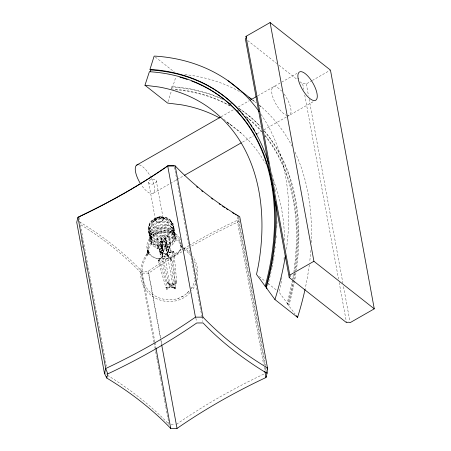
<?xml version="1.0" encoding="UTF-8"?>
<svg xmlns="http://www.w3.org/2000/svg" width="451" height="451" viewBox="0 0 451 451"><rect width="100%" height="100%" fill="white"/><g stroke="black" fill="none" stroke-linecap="round" stroke-linejoin="round"><path stroke-width="0.34" stroke-dasharray="2.25 1.69" d="M162.242 248.484L161.982 252.521L163.014 256.01L162.275 257.25L158.47 260.554L158.295 260.317L162.326 256.675L162.755 255.525L161.717 253.034L161.915 248.478L160.618 243.653L160.81 241.043L160.939 243.608L162.242 248.512M150.882 238.314C151.547 240.496 151.017 246.607 150.882 238.314C152.387 233.748 157.252 231.498 161.65 230.619C166.03 229.971 171.363 230.438 174.21 234.272C176.003 239.058 174.937 238.494 174.21 234.272M175.129 239.831L174.932 236.177M196.174 274.338C196.878 268.965 195.142 263.717 192.842 258.93M161.108 239.301L161.435 238.494L162.664 245.068L162.811 249.223L163.662 252.019L163.285 253.067L160.252 251.743L163.352 252.588L162.473 249.29L162.326 245.124L161.114 239.267M161.199 238.596L161.526 238.647M157.968 244.746C157.247 247.61 159.615 250.384 162.428 250.717A5.203 3.287 -10.4 0 0 169.666 246.573A5.203 3.287 -10.4 0 0 161.537 245.096A5.203 3.287 -10.4 0 0 162.428 250.717M197.064 279.93C198.93 271.835 197.296 263.198 192.712 256.292M152.821 222.788C154.405 218.053 163.786 216.356 166.825 220.364M169.627 247.447L169.548 247.887L169.587 247.041L169.909 247.926L169.255 247.216L169.57 247.464M166.876 289.249L166.256 287.518L166.943 287.473C167.304 291.921 166.847 287.231 169.79 287.259C168.984 286.368 166.955 288.274 166.515 289.097M166.943 287.473L166.256 287.518M174.436 287.366L175.163 287.349L175.304 289.08L174.887 289.345L174.436 287.366L175.163 287.349M159.491 250.085L159.395 252.34L160.24 254.432M171.014 252.566L171.109 250.311L170.264 248.219M175.394 288.956C171.645 284.761 172.66 288.116 175.388 288.967M160.421 252.289L161.159 252.227L160.37 252.301L160.19 251.021L160.624 250.745L161.097 252.194M238.038 216.773L237.158 220.342L263.587 364.357M239.131 219.248L238.517 221.734L264.872 365.344M167.112 254.189L167.191 253.885L165.376 254.753L164.333 254.381L164.514 254.64M175.614 281.914L176.318 281.976L176.392 284.023L176.003 284.209L175.614 281.914L176.318 281.976M149.591 233.579C148.768 236.358 150.409 239.069 152.585 240.699M167.411 282.134L168.122 282.027L168.668 284.074L168.234 284.344L167.411 282.134L168.122 282.027M171.109 88.943L171.837 86.631L172.203 86.643A262.273 177.593 -51.8 0 1 221.3 98.532M167.998 101.779L171.459 90.826M222.687 99.412A262.273 177.593 -51.8 0 0 172.958 87.235L172.592 87.229L175.941 76.608M174.075 235.106C174.419 233.421 173.939 231.667 172.085 230.145L172.739 230.72M151.17 239.926C151.237 237.649 154.8 236.73 153.464 234.34M148.903 230.754C146.874 232.513 153.098 240.924 151.795 236.256M148.328 227.625C147.483 230.461 149.196 233.28 151.508 234.83M173.55 232.254C173.928 230.5 173.359 228.663 171.538 227.186L172.186 227.699M166.836 250.948L164.564 241.043L164.874 240.93L165.089 241.471M164.869 240.958L164.576 241.082M172.998 229.238C173.37 227.479 172.801 225.647 170.985 224.164L171.808 224.795M195.508 279.755L192.103 287.462L191.292 288.398M150.781 240.366C154.806 249.871 171.419 247.086 174.836 238.229M195.717 283.369L193.378 288.623L191.72 290.529M166.831 250.931L167.93 256.331L171.634 260.379L167.879 255.362L167.738 252.848L166.148 247.548L165.083 241.454M173.173 237.13C174.638 234.853 175.416 231.78 173.736 229.396M151.091 234.475L151.497 233.708C150.222 235.755 150.268 237.587 151.108 239.086M172.096 231.262C173.708 229.007 174.526 225.816 172.806 223.38M172.648 234.278C174.238 232.056 175.067 228.922 173.381 226.509M150.538 231.448L150.95 230.749C149.704 232.739 149.687 234.672 150.589 236.234M159.913 249.138L160.122 248.794L159.722 249.691L159.66 248.76L159.958 249.544L159.727 249.161M161.075 241.167L160.753 241.105M149.862 228.595L150.397 227.732C149.151 229.722 149.14 231.656 150.031 233.218M153.374 221.554C155.172 216.198 162.405 215.031 165.923 219.383M171.718 260.306L171.262 258.851L170.805 259.088L170.98 260.396L171.769 260.328L170.98 260.396M149.287 225.466C150.944 222.963 147.905 228.375 148.971 228.183C148.216 225.517 149.456 222.721 151.502 220.979C157.049 215.899 170.743 214.924 172.316 224.254M156.852 248.563L170.439 231.549M157.326 248.98L170.23 232.817M148.717 251.196L148.729 253.146L148.864 250.373L147.584 255.813L148.993 252.645C141.146 262.685 139.167 277.359 146.767 288.2C155.973 302.007 178.173 304.115 188.946 291.092M186.973 293.37L189.217 290.788M191.201 288.499L192.103 287.462M190.057 292.44C178.686 305.958 155.381 303.968 145.667 289.435C137.685 278.109 139.771 262.713 148.058 252.256L146.569 255.593L147.928 249.922L147.787 252.848L147.776 250.812M173.5 284.976L176.566 283.228L174.762 283.516L173.229 284.728L173.505 284.998L173.235 284.744M166.735 253.383L164.903 254.854M152.821 232.49C144.495 240.462 154.468 251.246 164.435 247.994C174.836 247.7 181.02 234.323 170.495 229.424M168.527 249.132C170.489 247.695 171.138 244.763 169.796 242.694M181.285 246.579L180.428 244.904L181.403 247.486C180.4 243.563 180.124 238.962 176.544 236.217C172.665 232.699 167.056 231.408 161.943 232.231C152.263 233.381 144.185 244.651 149.676 253.727M79.511 221.847L81.625 223.138A494.031 312.239 -10.4 0 1 139.162 268.469L141.902 271.276L148.182 271.26L152.308 268.424A494.031 312.239 -10.4 0 1 183.134 248.884M153.746 219.406A11.422 7.216 -10.4 0 1 171.6 222.653A11.422 7.216 -10.4 0 1 155.696 231.752A11.422 7.216 -10.4 0 1 153.746 219.406C156.982 217.19 161.204 216.469 164.998 217.455M170.027 285.083L164.412 254.319M158.515 260.481L159.271 260.543L158.515 260.481L158.335 259.207L158.651 258.998L159.214 260.509M172.863 252.081L173.624 252.143L172.863 252.081L172.682 250.801L173.004 250.593L173.562 252.109M221.046 116.832L233.889 109.486M238.167 107.039L249.172 100.736M257.73 95.843L296.859 73.451M299.954 81.744L302.711 83.914A2.937 1.855 -10.4 0 1 306.319 83.903L311.748 80.797M312.351 80.453L330.453 70.097M153.227 193.214L169.739 183.766M170.348 183.416L183.799 175.721M242.491 142.133L253.496 135.836M257.166 133.738L261.445 131.286M263.886 129.888L286.509 116.944M287.118 116.595L313.422 101.554M168.753 255.159L166.053 256.134L163.177 256.129A5.66 3.58 -10.4 0 1 162.213 250.006A5.66 3.58 -10.4 0 1 171.059 251.619A5.66 3.58 -10.4 0 1 163.177 256.129M167.986 283.668C167.158 282.777 170.326 283.938 170.19 284.852M155.584 234.678C159.592 232.513 164.26 231.69 168.759 232.395M181.33 296.893L183.247 296.031M177.779 298.506L178.737 298.083M169.644 286.977L169.7 287.355M166.791 289.271L166.532 289.119M162.856 252.605L162.693 252.893L162.912 252.645M167.958 283.679L169.897 285.111M181.905 251.759A492.723 311.415 -10.4 0 0 148.762 273.097L141.264 273.12A492.723 311.415 -10.4 0 0 80.836 224.79M171.059 424.318L175.151 424.301M172.925 287.225L173.105 286.881M165.06 238.613L165.28 238.382L165.021 238.556L165.945 240.417L166.301 245.006L168.167 249.149L168.189 252.34L169.503 252.915L173.669 251.697L173.573 251.387L169.424 252.594L168.477 252.188L168.494 249.104L166.622 244.944L166.272 240.366L165.303 238.41M174.503 235.867C173.742 233.787 170.14 234.035 170.54 231.38M171.233 221.666L170.326 221.091L171.656 222.512M183.36 247.543L186.556 249.685L190.333 253.535M183.94 249.132L187.035 251.596L190.029 254.86M247.588 40.489L276.801 63.506M279.011 65.243L297.203 79.573M252.323 99.885L256.185 102.929M259.5 105.54L262.256 107.71M249.51 116.302L250.266 116.899M247.712 117.976L248.467 118.574M155.251 56.989L174.571 72.211M223.662 119.278L230.839 124.933M227.298 122.204L241.099 133.079M171.837 86.631L172.592 87.229M259.269 276.564L265.34 281.351M268.103 283.527L278.036 291.352M292.423 279.693A260.188 176.178 -51.8 0 1 287.067 303.472L287.817 304.07A260.188 176.178 -51.8 0 0 294.334 273.362M287.067 303.472L295.084 313.986M183.653 248.146L184.465 249.031L183.162 247.543M287.817 304.07L279.141 292.22L280.939 283.696A247.796 167.789 -51.8 0 0 281.937 277.613M179.712 238.297C170.128 221.982 138.818 234.903 148.791 253.473M180.005 238.788L180.417 239.864M171.617 222.411L172.361 224.361M173.004 234.221L172.71 232.631M174.216 241.888L173.917 240.287M172.547 243.805L172.248 242.204M168.138 232.186L167.851 230.596M170.236 245.44L169.942 243.856M165.105 231.927L164.818 230.337M162.67 235.354L164.288 242.418M167.439 246.708L167.152 245.124M161.937 232.203L161.65 230.619M306.319 83.903L308.478 95.668M309.115 99.13L342.901 283.2M343.532 286.661L349.886 321.259M302.711 83.914L303.732 89.45M304.746 94.986L338.532 279.062M339.163 282.523L346.531 322.657M238.314 216.869L265.633 365.733M265.757 366.426L266.648 371.274M265.38 368.101L266.265 372.938M264.1 367.125L264.861 371.28M174.464 167.163L178.658 190.012M178.782 190.705L183.737 217.703M183.867 218.397L188.822 245.4M188.946 246.094L195.046 279.327M195.176 280.02L201.783 316.027M201.913 316.715L202.798 321.563M195.886 318.124L196.518 321.586M170.162 243.664A6.213 3.929 -10.4 0 0 160.449 241.894A6.213 3.929 -10.4 0 0 161.509 248.614A6.213 3.929 -10.4 0 0 170.162 243.664C170.591 238.912 167.744 234.013 162.416 235.377C156.987 235.89 155.702 241.426 157.918 245.784M156.322 180.998A3.918 2.475 -10.4 0 1 150.848 184.098A3.918 2.475 -10.4 0 1 150.217 179.859A3.918 2.475 -10.4 0 1 156.322 180.998L163.268 218.859A3.918 2.475 -10.4 0 1 157.794 221.96A3.918 2.475 -10.4 0 1 157.162 217.72A3.918 2.475 -10.4 0 1 163.268 218.859M167.107 253.851A1.37 0.863 -10.4 0 1 165.201 254.939A1.37 0.863 -10.4 0 1 164.97 253.462A1.37 0.863 -10.4 0 1 167.107 253.851L172.761 284.671A1.37 0.863 -10.4 0 1 170.861 285.765A1.37 0.863 -10.4 0 1 170.625 284.282A1.37 0.863 -10.4 0 1 172.761 284.671M164.068 245.925L164.361 247.526M158.566 231.419L158.859 233.02M160.9 246.207L161.193 247.808M148.599 182.305L155.55 220.167M155.775 232.693L156.063 234.289M157.867 245.947L158.16 247.548M155.172 245.164L155.465 246.765M153.002 243.912L153.295 245.513M151.508 242.272L151.795 243.878M148.762 273.097L160.674 337.996M161.182 340.759L161.819 344.209M148.182 271.26L160.505 338.419M160.635 339.113L161.526 343.961M154.862 341.903L141.902 271.276L141.264 273.12L153.938 342.162M154.986 342.597L156.007 348.133M154.062 342.856L155.584 351.137M155.708 351.831L156.722 357.35M156.847 358.043L157.23 360.112M157.354 360.806L158.369 366.33M158.498 367.018L159.513 372.543M159.637 373.231L160.652 378.755M160.776 379.443L162.298 387.73M162.422 388.424L163.437 393.943M163.566 394.636L164.581 400.161M164.705 400.849L165.72 406.374M165.844 407.061L168.505 421.561M168.635 422.254L169.012 424.323A492.723 311.415 -10.4 0 0 106.25 374.555M79.077 217.41L106.397 366.274M81.355 239.571L81.738 241.651M82.499 245.806L82.877 247.881M85.295 261.039L85.673 263.113M86.44 267.268L86.817 269.343M105.754 372.509L106.132 374.589M164.716 241.003A7.024 2.65 60.2 0 1 165.641 244.769A13.124 4.95 60.2 0 0 166.988 250.874A6.731 2.537 60.2 0 1 167.654 254.488A1.877 0.71 60.2 0 0 168.871 257.284M165.167 238.5A7.024 4.758 -51.8 0 1 166.199 241.837A13.124 8.89 -51.8 0 0 167.654 247.52A6.731 4.555 -51.8 0 1 168.313 251.134A1.877 1.274 -51.8 0 0 169.858 252.622M161.362 238.618A7.024 2.65 60.2 0 0 161.746 241.961A13.124 4.95 60.2 0 1 162.557 247.65A6.731 2.537 60.2 0 0 163.223 251.258A1.877 0.71 60.2 0 1 162.788 252.757M160.911 241.122A7.024 4.758 -51.8 0 0 161.187 244.893A13.124 8.89 -51.8 0 1 161.898 251.004A6.731 4.555 -51.8 0 0 162.557 254.612A1.877 1.274 -51.8 0 1 161.808 257.42M181.465 244.972A17.099 10.807 -10.4 0 1 157.929 258.643A17.099 10.807 -10.4 0 1 154.27 240.383A17.099 10.807 -10.4 0 1 181.358 244.419M151.474 178.32A16.315 6.151 60.2 0 1 153.086 193.31A16.315 6.151 60.2 0 1 141.011 184.487M139.246 164.835A16.315 6.151 60.2 0 1 151.198 177.779M182.993 251.111A492.723 311.415 -10.4 0 1 189.037 247.565M191.805 245.97A492.723 311.415 -10.4 0 1 238.517 221.734L237.158 220.342L232.338 222.625A494.031 312.239 -10.4 0 0 189.2 245.338M176.516 424.295A492.723 311.415 -10.4 0 1 264.478 373.778M183.681 248.557A494.031 312.239 -10.4 0 1 188.648 245.66M261.129 114.469A279.287 189.116 -51.8 0 1 286.312 249.769M272.263 174.83A262.273 177.593 -51.8 0 1 274.315 185.175M274.546 186.579A262.273 177.593 -51.8 0 1 274.856 188.603M274.958 189.279A262.273 177.593 -51.8 0 1 275.335 192.002M276.993 221.559A262.273 177.593 -51.8 0 1 276.79 228.572M276.373 235.664A262.273 177.593 -51.8 0 1 276.209 237.716M275.837 241.843A262.273 177.593 -51.8 0 1 275.696 243.224M275.307 246.686A262.273 177.593 -51.8 0 1 275.138 248.073M274.772 250.857A262.273 177.593 -51.8 0 1 274.58 252.25M274.185 254.956A262.273 177.593 -51.8 0 1 273.763 257.651M273.65 258.327A262.273 177.593 -51.8 0 1 273.193 261.028M273.069 261.704A262.273 177.593 -51.8 0 1 272.573 264.41M272.449 265.087A262.273 177.593 -51.8 0 1 272.049 267.127M271.914 267.804A262.273 177.593 -51.8 0 1 271.496 269.839M271.062 271.88A262.273 177.593 -51.8 0 1 267.753 285.551M246.387 116.877A260.188 176.178 -51.8 0 1 261.484 131.213M264.991 135.351A260.188 176.178 -51.8 0 1 294.435 272.675M175.524 89.794A260.188 176.178 -51.8 0 1 230.816 106.363M237.7 110.58A260.188 176.178 -51.8 0 1 238.816 111.324M246.156 116.702A260.188 176.178 -51.8 0 1 261.619 131.636M265.087 135.819A260.188 176.178 -51.8 0 1 293.787 271.389M293.364 274.152A260.188 176.178 -51.8 0 1 292.547 279M171.279 88.943A260.188 176.178 -51.8 0 1 230.061 105.771M236.95 109.982A260.188 176.178 -51.8 0 1 239.171 111.487M239.396 108.742A262.273 177.593 -51.8 0 1 260.165 126.241M264.286 130.824A262.273 177.593 -51.8 0 1 296.358 270.183M295.957 272.866A262.273 177.593 -51.8 0 1 294.706 280.291M294.582 280.967A262.273 177.593 -51.8 0 1 288.882 305.524M230.653 103.437A262.273 177.593 -51.8 0 1 231.848 104.102M238.647 108.144A262.273 177.593 -51.8 0 1 260.34 126.646M264.416 131.275A262.273 177.593 -51.8 0 1 295.411 270.927M294.993 273.616A262.273 177.593 -51.8 0 1 293.951 279.699M293.827 280.375A262.273 177.593 -51.8 0 1 288.133 304.927M229.897 102.839A262.273 177.593 -51.8 0 1 231.092 103.504M227.411 122.61A247.796 167.789 -51.8 0 1 265.515 163.64M273.447 180.361A247.796 167.789 -51.8 0 1 284.581 240.608M284.147 257.233A247.796 167.789 -51.8 0 1 284.006 259.291M259.19 105.066A279.287 189.116 -51.8 0 1 291.949 145.966M294.982 152.06A279.287 189.116 -51.8 0 1 311.241 242.835M310.79 250.418A279.287 189.116 -51.8 0 1 309.651 262.172M309.313 264.884A279.287 189.116 -51.8 0 1 305.226 288.516M184.876 74.562A279.287 189.116 -51.8 0 1 241.482 92.669M252.802 100.077A279.287 189.116 -51.8 0 1 256.033 102.524M287.569 115.563A16.315 6.151 60.2 0 1 272.19 94.952A16.315 6.151 60.2 0 1 281.587 91.034M284.091 94.067A16.315 6.151 60.2 0 1 288.042 115.608M168.973 285.737C168.708 289.085 174.802 288.437 174.182 285.274C173.404 282.895 169.441 283.375 168.973 285.737M167.49 254.465L167.817 254.511L167.501 254.432M169.762 252.509L169.92 252.774L169.796 252.47M167.327 287.422L166.515 288.031L165.861 287.529L158.183 260.515L158.961 260.047L159.62 260.554L167.321 287.45M162.416 254.601L162.71 254.556L162.416 254.601M175.557 287.355L174.672 287.885L174.03 287.315L170.641 260.43L171.538 259.894L172.113 260.334L175.557 287.355M160.037 252.312L167.017 282.146L167.609 282.506L168.505 281.971L161.503 252.239L160.956 251.81L160.049 252.301M172.536 252.092L175.214 281.858L175.867 282.371L176.719 281.982L173.968 252.154L173.308 251.647L172.536 252.092M163.065 251.297L163.38 251.201L163.082 251.275M168.167 251.077L168.477 251.168L168.167 251.077M158.104 258.592A16.242 10.266 -10.4 0 0 180.721 245.648A16.242 10.266 -10.4 0 0 155.33 241.026A16.242 10.266 -10.4 0 0 158.104 258.592M162.715 253.609A5.66 3.58 -10.4 0 0 170.596 249.099A5.66 3.58 -10.4 0 0 161.751 247.486A5.66 3.58 -10.4 0 0 162.715 253.609M171.121 287.727A1.556 0.981 -10.4 0 0 173.285 286.486A1.556 0.981 -10.4 0 0 170.856 286.041A1.556 0.981 -10.4 0 0 171.121 287.727M170.54 286.644A2.289 1.449 -10.4 0 0 173.731 284.818A2.289 1.449 -10.4 0 0 170.151 284.164A2.289 1.449 -10.4 0 0 170.54 286.644M156.345 228.691A9.105 5.756 -10.4 0 0 169.024 221.435A9.105 5.756 -10.4 0 0 154.789 218.842A9.105 5.756 -10.4 0 0 156.345 228.691M155.815 233.573A11.839 7.481 -10.4 0 0 172.299 224.141A11.839 7.481 -10.4 0 0 153.791 220.77A11.839 7.481 -10.4 0 0 155.815 233.573M155.657 235.636A12.859 8.129 -10.4 0 0 173.567 225.387A12.859 8.129 -10.4 0 0 153.458 221.723A12.859 8.129 -10.4 0 0 155.657 235.636M156.294 236.831A12.064 7.628 -10.4 0 0 173.094 227.219A12.064 7.628 -10.4 0 0 154.231 223.781A12.064 7.628 -10.4 0 0 156.294 236.831M156.232 238.765A12.859 8.129 -10.4 0 0 174.142 228.516A12.859 8.129 -10.4 0 0 154.033 224.852A12.859 8.129 -10.4 0 0 156.232 238.765M156.847 239.847A12.064 7.628 -10.4 0 0 173.646 230.235A12.064 7.628 -10.4 0 0 154.789 226.802A12.064 7.628 -10.4 0 0 156.847 239.847M156.824 241.477A12.684 8.017 -10.4 0 0 174.486 231.369A12.684 8.017 -10.4 0 0 154.654 227.761A12.684 8.017 -10.4 0 0 156.824 241.477M157.371 242.7A12.064 7.628 -10.4 0 0 174.171 233.088A12.064 7.628 -10.4 0 0 155.307 229.655A12.064 7.628 -10.4 0 0 157.371 242.7M157.376 244.498A12.684 8.017 -10.4 0 0 175.039 234.39A12.684 8.017 -10.4 0 0 155.212 230.782A12.684 8.017 -10.4 0 0 157.376 244.498M157.388 245.423A12.989 8.208 -10.4 0 0 175.473 235.072A12.989 8.208 -10.4 0 0 155.167 231.374A12.989 8.208 -10.4 0 0 157.388 245.423M157.016 227.372A7.357 4.651 -10.4 0 0 167.259 221.509A7.357 4.651 -10.4 0 0 155.758 219.417A7.357 4.651 -10.4 0 0 157.016 227.372M157.72 222.067A4.138 2.616 -10.4 0 0 163.487 218.769A4.138 2.616 -10.4 0 0 157.016 217.591A4.138 2.616 -10.4 0 0 157.72 222.067"/><path stroke-width="0.68" d="M266.079 376.202L266.005 377.51L261.18 379.798A494.031 312.239 -10.4 0 0 181.155 425.597L177.029 428.427L170.743 428.45L168.009 425.637A494.031 312.239 -10.4 0 0 110.467 380.306L106.769 378.051L104.48 373.484L76.732 222.281L77.955 217.314L83.773 214.428A494.031 312.239 -10.4 0 0 163.798 168.635L167.93 165.799L174.21 165.776M104.48 373.484L105.709 368.512L77.955 217.314A492.723 311.415 -10.4 0 0 167.71 165.951L175.208 165.923A492.723 311.415 -10.4 0 0 239.74 216.768L267.494 367.965L267.031 373.349L266.005 377.51L264.861 371.28M267.184 369.211L267.494 367.965A492.723 311.415 -10.4 0 1 202.961 317.126L195.458 317.154A492.723 311.415 -10.4 0 1 105.709 368.512L107.795 373.89L106.769 378.051L106.515 376.664M219.676 117.999A247.796 167.789 -51.8 0 0 181.465 104.818L167.592 103.07L144.963 85.239L149.399 71.709A260.188 176.178 -51.8 0 1 265.188 286.238L267.009 288.29L266.253 287.693A262.273 177.593 -51.8 0 0 275.651 201.789M238.286 109.007A262.273 177.593 -51.8 0 0 151.085 70.001L149.963 69.398L154.146 56.121L155.922 56.161A279.287 189.116 -51.8 0 1 259.156 111.634M150.172 71.726L150.719 69.995M245.97 36.362L270.104 22.55L330.453 70.097L374.268 308.834L350.139 322.645A2.937 1.855 -10.4 0 0 346.531 322.657L289.198 277.489L245.378 38.747A2.937 1.855 -10.4 0 0 245.97 36.362L289.784 275.099A2.937 1.855 -10.4 0 1 289.198 277.489M136.681 165.117L220.438 117.181M250.395 100.037L256.506 96.542M184.408 175.371L241.268 142.832M289.784 275.099L313.919 261.292L374.268 308.834M107.795 373.89L112.62 371.601A494.031 312.239 -10.4 0 0 192.645 325.802L196.771 322.967L203.057 322.95L205.791 325.757A494.031 312.239 -10.4 0 0 263.333 371.088L267.031 373.349L266.778 371.962M149.963 69.398L150.33 69.403A262.273 177.593 -51.8 0 1 268.689 163.583M144.963 85.239L158.837 86.992A247.796 167.789 -51.8 0 1 258.305 265.87L256.512 274.394L265.188 286.238M235.01 214.242L236.07 214.89M237.125 215.533L238.184 216.181M227.975 80.678L251.771 99.451M266.253 287.693L274.93 299.543L297.564 317.369A279.287 189.116 -51.8 0 0 305.079 289.187M296.324 315.677L297.564 317.369M270.104 22.55L313.919 261.292M175.208 165.923L202.961 317.126M167.71 165.951L195.458 317.154M161.65 344.649L177.029 428.427M156.007 348.133L170.743 428.45M140.627 183.895A16.315 6.151 60.2 0 1 138.271 164.683M233.9 213.554A494.031 312.239 -10.4 0 1 232.158 212.466M227.563 209.518A494.031 312.239 -10.4 0 1 226.425 208.774M224.728 207.646A494.031 312.239 -10.4 0 1 222.484 206.141M220.257 204.619A494.031 312.239 -10.4 0 1 219.152 203.852M212.63 199.195A494.031 312.239 -10.4 0 1 211.558 198.406M202.668 191.596A494.031 312.239 -10.4 0 1 201.648 190.784M197.611 187.492A494.031 312.239 -10.4 0 1 196.613 186.663M285.387 255.914A279.287 189.116 -51.8 0 1 274.93 299.543M204.179 86.564A260.188 176.178 -51.8 0 1 265.943 286.836M179.853 77.177A260.188 176.178 -51.8 0 1 187.171 79.415M191.714 81.045A260.188 176.178 -51.8 0 1 203.576 86.259M239.216 110.005A262.273 177.593 -51.8 0 1 241.054 112.034M241.961 113.066A262.273 177.593 -51.8 0 1 243.298 114.633M244.605 116.228A262.273 177.593 -51.8 0 1 245.896 117.846M247.159 119.487A262.273 177.593 -51.8 0 1 249.206 122.277M250.406 123.986A262.273 177.593 -51.8 0 1 251.968 126.297M253.107 128.061A262.273 177.593 -51.8 0 1 254.589 130.446M256.309 133.361A262.273 177.593 -51.8 0 1 256.974 134.533M248.935 97.354A279.287 189.116 -51.8 0 1 251.709 99.288M298.15 78.683A16.315 6.151 60.2 0 0 314.274 100.596A16.315 6.151 60.2 0 0 310.316 79.06A16.315 6.151 60.2 0 0 298.15 78.683"/></g></svg>
